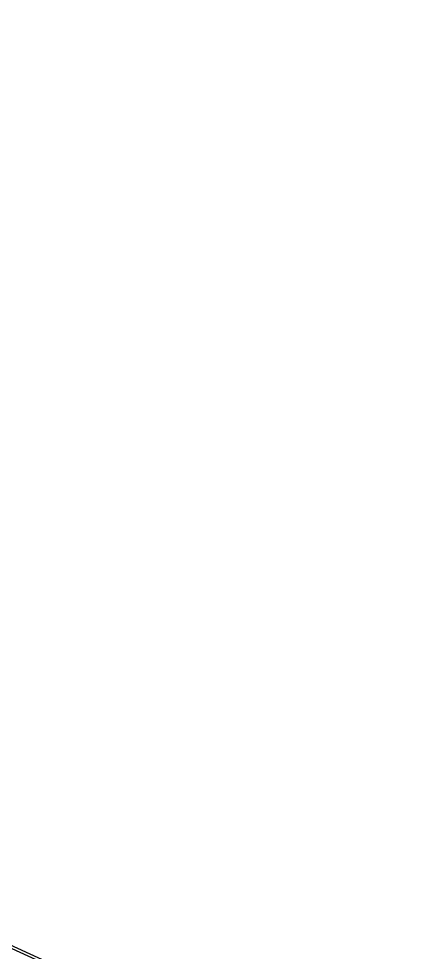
# Model space of a CAD drawing. Header units: millimetres. Extents: x -21000 to 567700, y 435000 to 850800.
# Drawn here: x 33912 to 35451, y 694439 to 698008 of the extents above; entities that cross this region are included whole.
import ezdxf
from ezdxf.xclip import XClip

# ---------------------------------------------------------------- set-up
doc = ezdxf.new("R2010")
doc.units = ezdxf.units.MM
doc.header["$LTSCALE"] = 700
doc.header["$XCLIPFRAME"] = 2
doc.layers.get('0').update_dxf_attribs({"color": 2})
doc.layers.add('AB_Pbase$0$AB_Pbase$0$FIN', color=6, linetype='Continuous')
doc.layers.add('AB_Pbase$0$HAT', color=8, linetype='Continuous')

# ---------------------------------------------------------------- blocks, each defined once
blk = doc.blocks.new('AB_Pbase')
at = {"layer": 'AB_Pbase$0$HAT'}
h = blk.add_hatch(dxfattribs=at)
h.set_pattern_fill('NET', color=256, scale=15, angle=100)
h.paths.add_polyline_path([(36540.9, 707988.9), (36677.2, 707926.4), (39221.2, 713470.6), (39084.9, 713533.1)], flags=17)
h.paths.add_polyline_path([(36427, 707381), (36290.6, 707443.6), (33746.7, 701899.4), (33883, 701836.8)], flags=17)
edge = h.paths.add_edge_path()
edge.add_line((44631.6, 725621.3), (44767.9, 725558.7))
edge.add_line((44767.9, 725558.7), (42265.6, 720105.4))
edge.add_line((42265.6, 720105.4), (42129.3, 720168))
edge.add_line((42129.3, 720168), (44631.6, 725621.3))
edge.add_line((41879.1, 719622.6), (39335.1, 714078.4))
edge.add_line((39335.1, 714078.4), (39471.4, 714015.9))
edge.add_line((39471.4, 714015.9), (42015.4, 719560.1))
edge.add_line((33632.8, 701291.5), (31047.1, 695656.4))
edge.add_line((31047.1, 695656.4), (33496.4, 701354.1))
edge.add_line((33496.4, 701354.1), (30910.7, 695719))
at = {"layer": 'AB_Pbase$0$AB_Pbase$0$FIN'}
for points in [[(46517.9, 729156.7), (31166.4, 695700.7), (40000.8, 691647), (42548.9, 697200.3)], [(46527, 729152.6), (31179.7, 695705.6), (39995.9, 691660.2), (42539.8, 697204.4)]]:
    blk.add_lwpolyline(points, dxfattribs=at)

msp = doc.modelspace()

# ---------------------------------------------------------------- block references
ref = msp.add_blockref('AB_Pbase', (0, 0))
XClip(ref).set_block_clipping_path([(-0.000000015, 445500.0000000148), (493845.7187941075, 839949.3912975936)])

doc.saveas('drawing.dxf')
